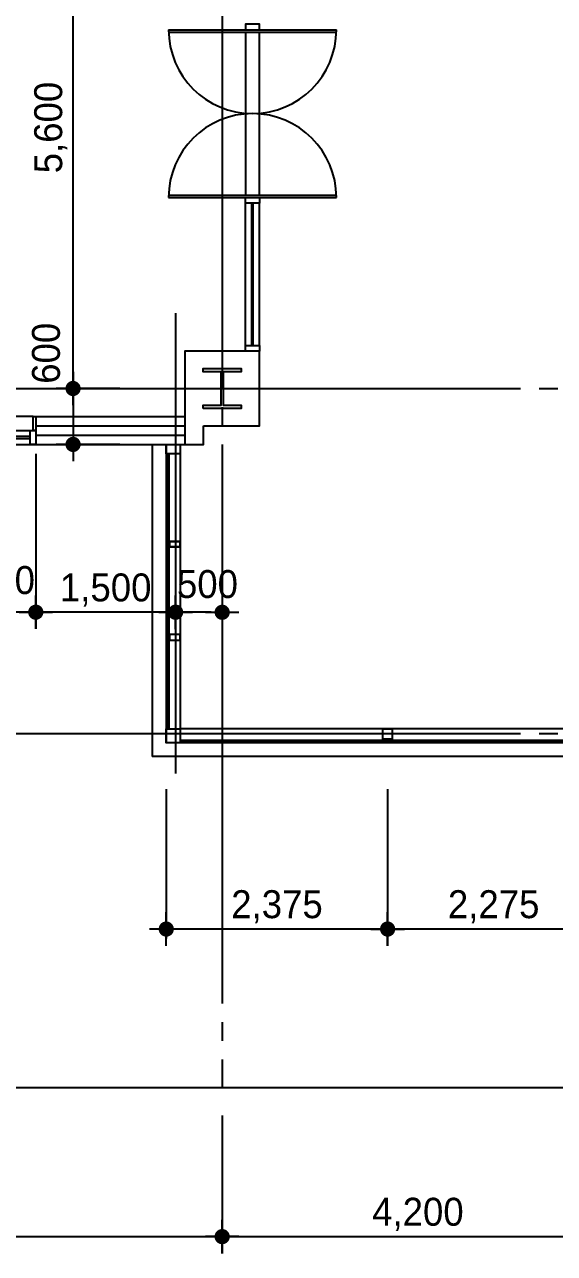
# Model space of a CAD drawing. Extents: x 14327773 to 14405935, y -1804798 to -1750552.
# Drawn here: x 14373653 to 14379338, y -1800829 to -1787644 of the extents above; entities that cross this region are included whole.
import ezdxf

# ---------------------------------------------------------------- set-up
doc = ezdxf.new("R2010")
doc.units = 0
doc.header["$LTSCALE"] = 100
doc.header["$MEASUREMENT"] = 0
doc.header["$PDSIZE"] = -10
doc.linetypes.add('CEN', pattern=[66, 60, -2, 2, -2])
doc.layers.get('0').update_dxf_attribs({"linetype": 'CONTINUOUS'})
doc.layers.get('Defpoints').update_dxf_attribs({"linetype": 'CONTINUOUS'})
for name, color, linetype in [('0-내벽고정식', 7, 'CONTINUOUS'), ('CEN', 1, 'CEN'), ('COL', 2, 'CONTINUOUS'), ('col2', 3, 'CONTINUOUS'), ('DIM', 7, 'CONTINUOUS'), ('WALL-1', 7, 'CONTINUOUS'), ('WID', 4, 'CONTINUOUS'), ('WINE', 8, 'CONTINUOUS')]:
    doc.layers.add(name, color=color, linetype=linetype)
doc.styles.add('굴림', font='H2HDRM.TTF')
doc.dimstyles.new('DIM100', dxfattribs={"dimtxt": 300, "dimasz": 120, "dimexe": 1, "dimexo": 100, "dimgap": 60, "dimtad": 1, "dimdec": 4, "dimzin": 0, "dimdsep": 46, "dimlunit": 6, "dimtxsty": '굴림', "dimblk": 'DOTT', "dimcen": 0.09, "dimadec": 0, "dimazin": 0, "dimtfac": 1, "dimtdec": 4, "dimtofl": 0, "dimtmove": 2, "dimatfit": 2, "dimldrblk": 'DOTT', "dimfxl": 1, "dimtolj": 1, "dimtzin": 0, "dimarcsym": 0})
doc.dimstyles.new('DIM50', dxfattribs={"dimscale": 50, "dimtxt": 3, "dimasz": 1.2, "dimexe": 1, "dimexo": 1, "dimgap": 0.6, "dimtad": 1, "dimdec": 4, "dimzin": 0, "dimdsep": 46, "dimlunit": 6, "dimtxsty": '굴림', "dimblk": 'DOTT', "dimcen": 0.09, "dimadec": 0, "dimazin": 0, "dimtfac": 1, "dimtdec": 4, "dimtofl": 0, "dimtmove": 2, "dimatfit": 2, "dimldrblk": 'DOTT', "dimfxl": 1, "dimtolj": 1, "dimtzin": 0, "dimarcsym": 0})

# ---------------------------------------------------------------- blocks, each defined once
blk = doc.blocks.new('DOTT')
for p, q in [((0, 1.5), (0, -1.5)), ((-1.5, 0), (1.5, 0))]:
    blk.add_line(p, q)
at = {"color": 6, "const_width": 0.68}
blk.add_lwpolyline([(-0.34, 0, 1), (0.34, 0, 1)], format="xyb", close=True, dxfattribs=at)
blk = doc.blocks.new('*D38')
at = {"layer": 'Defpoints', "color": 0, "lineweight": -3}
for p in [(14375773, -1799049), (14379973, -1799049), (14379973, -1800649)]:
    blk.add_point(p, dxfattribs=at)
at = {"layer": 'DIM', "color": 7, "lineweight": -2}
for p, q in [((14375773, -1799349), (14375773, -1800749)), ((14379973, -1799349), (14379973, -1800749)), ((14375893, -1800649), (14379853, -1800649))]:
    blk.add_line(p, q, dxfattribs=at)
at = {"layer": 'DIM', "color": 7, "lineweight": -2, "xscale": 120, "yscale": 120, "zscale": 120, "rotation": 180}
blk.add_blockref('DOTT', (14375773, -1800649), dxfattribs=at)
at = {"layer": 'DIM', "color": 7, "lineweight": -2, "xscale": 120, "yscale": 120, "zscale": 120}
blk.add_blockref('DOTT', (14379973, -1800649), dxfattribs=at)
at = {"layer": 'DIM', "color": 3, "insert": (14377873, -1800410), "char_height": 300, "attachment_point": 5, "style": '굴림'}
blk.add_mtext('\\A1;4,200', dxfattribs=at)
blk = doc.blocks.new('*D40')
at = {"layer": 'Defpoints', "color": 0, "lineweight": -3}
for p in [(14365773, -1799049), (14375773, -1799049), (14375773, -1800649)]:
    blk.add_point(p, dxfattribs=at)
at = {"layer": 'DIM', "color": 7, "lineweight": -2}
for p, q in [((14365773, -1799349), (14365773, -1800749)), ((14375773, -1799349), (14375773, -1800749)), ((14365893, -1800649), (14375653, -1800649))]:
    blk.add_line(p, q, dxfattribs=at)
at = {"layer": 'DIM', "color": 7, "lineweight": -2, "xscale": 120, "yscale": 120, "zscale": 120, "rotation": 180}
blk.add_blockref('DOTT', (14365773, -1800649), dxfattribs=at)
at = {"layer": 'DIM', "color": 7, "lineweight": -2, "xscale": 120, "yscale": 120, "zscale": 120}
blk.add_blockref('DOTT', (14375773, -1800649), dxfattribs=at)
at = {"layer": 'DIM', "color": 3, "insert": (14370773, -1800411), "char_height": 300, "attachment_point": 5, "style": '굴림'}
blk.add_mtext('\\A1;10,000', dxfattribs=at)
blk = doc.blocks.new('*D58')
at = {"layer": 'Defpoints', "color": 0, "lineweight": -3}
for p in [(14374973, -1791549), (14374173, -1792149), (14374973, -1792149)]:
    blk.add_point(p, dxfattribs=at)
at = {"layer": 'DIM', "color": 7, "lineweight": -2}
for p, q in [((14374673, -1791549), (14374073, -1791549)), ((14374173, -1791669), (14374173, -1792029)), ((14374673, -1792149), (14374073, -1792149))]:
    blk.add_line(p, q, dxfattribs=at)
at = {"layer": 'DIM', "color": 7, "lineweight": -2, "xscale": 120, "yscale": 120, "zscale": 120}
for p, rotation in [((14374173, -1791549), 90), ((14374173, -1792149), 270)]:
    blk.add_blockref('DOTT', p, dxfattribs=dict(at, rotation=rotation))
at = {"layer": 'DIM', "color": 3, "insert": (14373884, -1791171), "char_height": 300, "attachment_point": 5, "rotation": 90, "style": '굴림'}
blk.add_mtext('\\A1;600', dxfattribs=at)
blk = doc.blocks.new('*D66')
at = {"layer": 'Defpoints', "color": 0, "lineweight": -3}
for p in [(14375173, -1795549), (14377548, -1795549), (14375173, -1797349)]:
    blk.add_point(p, dxfattribs=at)
at = {"layer": 'DIM', "color": 7, "lineweight": -2}
for p, q in [((14375173, -1795849), (14375173, -1797449)), ((14377548, -1795849), (14377548, -1797449)), ((14377428, -1797349), (14375293, -1797349))]:
    blk.add_line(p, q, dxfattribs=at)
at = {"layer": 'DIM', "color": 7, "lineweight": -2, "xscale": 120, "yscale": 120, "zscale": 120, "rotation": 180}
blk.add_blockref('DOTT', (14375173, -1797349), dxfattribs=at)
at = {"layer": 'DIM', "color": 7, "lineweight": -2, "xscale": 120, "yscale": 120, "zscale": 120}
blk.add_blockref('DOTT', (14377548, -1797349), dxfattribs=at)
at = {"layer": 'DIM', "color": 3, "insert": (14376361, -1797110), "char_height": 300, "attachment_point": 5, "style": '굴림'}
blk.add_mtext('\\A1;2,375', dxfattribs=at)
blk = doc.blocks.new('*D67')
at = {"layer": 'Defpoints', "color": 0, "lineweight": -3}
for p in [(14377548, -1795549), (14379823, -1795549), (14377548, -1797349)]:
    blk.add_point(p, dxfattribs=at)
at = {"layer": 'DIM', "color": 7, "lineweight": -2}
for p, q in [((14377548, -1795849), (14377548, -1797449)), ((14379823, -1795849), (14379823, -1797449)), ((14379703, -1797349), (14377668, -1797349))]:
    blk.add_line(p, q, dxfattribs=at)
at = {"layer": 'DIM', "color": 7, "lineweight": -2, "xscale": 120, "yscale": 120, "zscale": 120, "rotation": 180}
blk.add_blockref('DOTT', (14377548, -1797349), dxfattribs=at)
at = {"layer": 'DIM', "color": 7, "lineweight": -2, "xscale": 120, "yscale": 120, "zscale": 120}
blk.add_blockref('DOTT', (14379823, -1797349), dxfattribs=at)
at = {"layer": 'DIM', "color": 3, "insert": (14378686, -1797110), "char_height": 300, "attachment_point": 5, "style": '굴림'}
blk.add_mtext('\\A1;2,275', dxfattribs=at)
blk = doc.blocks.new('*D68')
at = {"layer": 'Defpoints', "color": 0, "lineweight": -3}
for p in [(14375273, -1792950), (14375773, -1792950), (14375273, -1793950)]:
    blk.add_point(p, dxfattribs=at)
at = {"layer": 'DIM', "color": 7, "lineweight": -2}
for p, q in [((14375273, -1793250), (14375273, -1794050)), ((14375773, -1793250), (14375773, -1794050)), ((14375653, -1793950), (14375393, -1793950))]:
    blk.add_line(p, q, dxfattribs=at)
at = {"layer": 'DIM', "color": 7, "lineweight": -2, "xscale": 120, "yscale": 120, "zscale": 120, "rotation": 180}
blk.add_blockref('DOTT', (14375273, -1793950), dxfattribs=at)
at = {"layer": 'DIM', "color": 7, "lineweight": -2, "xscale": 120, "yscale": 120, "zscale": 120}
blk.add_blockref('DOTT', (14375773, -1793950), dxfattribs=at)
at = {"layer": 'DIM', "color": 3, "insert": (14375615, -1793649), "char_height": 300, "attachment_point": 5, "style": '굴림'}
blk.add_mtext('\\A1;500', dxfattribs=at)
blk = doc.blocks.new('aw-1000-300')
at = {"layer": 'WID', "color": 8}
for p, q in [((970, 300), (0, 300)), ((0, 150), (1000, 150)), ((0, 0), (1000, 0))]:
    blk.add_line(p, q, dxfattribs=at)
at = {"layer": 'WID'}
for points in [[(0, 300), (30, 300), (30, 150), (0, 150)], [(970, 300), (1000, 300), (1000, 150), (970, 150)], [(60, 150), (0, 150), (0, 0), (60, 0)], [(940, 150), (1000, 150), (1000, 0), (940, 0)], [(60, 63), (940, 63), (940, 87), (60, 87)]]:
    blk.add_lwpolyline(points, close=True, dxfattribs=at)
blk = doc.blocks.new('*D118')
at = {"layer": 'Defpoints', "color": 0, "lineweight": -3, "ltscale": 3}
for p in [(14372773, -1792149), (14373773, -1792149), (14372773, -1793949)]:
    blk.add_point(p, dxfattribs=at)
at = {"layer": 'DIM', "color": 7, "lineweight": -2, "ltscale": 3}
for p, q in [((14372773, -1792249), (14372773, -1793950)), ((14373773, -1792249), (14373773, -1793950)), ((14373653, -1793949), (14372893, -1793949))]:
    blk.add_line(p, q, dxfattribs=at)
at = {"layer": 'DIM', "color": 7, "lineweight": -2, "ltscale": 3, "xscale": 120, "yscale": 120, "zscale": 120, "rotation": 180}
blk.add_blockref('DOTT', (14372773, -1793949), dxfattribs=at)
at = {"layer": 'DIM', "color": 7, "lineweight": -2, "ltscale": 3, "xscale": 120, "yscale": 120, "zscale": 120}
blk.add_blockref('DOTT', (14373773, -1793949), dxfattribs=at)
at = {"layer": 'DIM', "color": 3, "ltscale": 3, "insert": (14373273, -1793632), "char_height": 300, "attachment_point": 5, "style": '굴림'}
blk.add_mtext('\\A1;1,000', dxfattribs=at)
blk = doc.blocks.new('*D119')
at = {"layer": 'Defpoints', "color": 0, "lineweight": -3, "ltscale": 3}
for p in [(14373773, -1792149), (14375273, -1792950), (14373773, -1793949)]:
    blk.add_point(p, dxfattribs=at)
at = {"layer": 'DIM', "color": 7, "lineweight": -2, "ltscale": 3}
for p, q in [((14373773, -1792249), (14373773, -1793950)), ((14375273, -1793050), (14375273, -1793950)), ((14375153, -1793949), (14373893, -1793949))]:
    blk.add_line(p, q, dxfattribs=at)
at = {"layer": 'DIM', "color": 7, "lineweight": -2, "ltscale": 3, "xscale": 120, "yscale": 120, "zscale": 120, "rotation": 180}
blk.add_blockref('DOTT', (14373773, -1793949), dxfattribs=at)
at = {"layer": 'DIM', "color": 7, "lineweight": -2, "ltscale": 3, "xscale": 120, "yscale": 120, "zscale": 120}
blk.add_blockref('DOTT', (14375273, -1793949), dxfattribs=at)
at = {"layer": 'DIM', "color": 3, "ltscale": 3, "insert": (14374523, -1793711), "char_height": 300, "attachment_point": 5, "style": '굴림'}
blk.add_mtext('\\A1;1,500', dxfattribs=at)
blk = doc.blocks.new('*D177')
at = {"layer": 'Defpoints', "color": 0, "lineweight": -3}
for p in [(14374173, -1785949), (14374973, -1785949), (14374973, -1791549)]:
    blk.add_point(p, dxfattribs=at)
at = {"layer": 'DIM', "color": 7, "lineweight": -2}
for p, q in [((14374673, -1785949), (14374073, -1785949)), ((14374173, -1791429), (14374173, -1786069)), ((14374673, -1791549), (14374073, -1791549))]:
    blk.add_line(p, q, dxfattribs=at)
at = {"layer": 'DIM', "color": 7, "lineweight": -2, "xscale": 120, "yscale": 120, "zscale": 120}
for p, rotation in [((14374173, -1785949), 90), ((14374173, -1791549), 270)]:
    blk.add_blockref('DOTT', p, dxfattribs=dict(at, rotation=rotation))
at = {"layer": 'DIM', "color": 3, "insert": (14373934, -1788749), "char_height": 300, "attachment_point": 5, "rotation": 90, "style": '굴림'}
blk.add_mtext('\\A1;5,600', dxfattribs=at)

msp = doc.modelspace()

# ---------------------------------------------------------------- linework, layer by layer
at = {"layer": '0-내벽고정식'}
msp.add_line((14373773.21251, -1791849.19177), (14375373.21251, -1791849.19177), dxfattribs=at)
at = {"layer": 'CEN', "linetype": 'CEN'}
for p, q in [((14375773.21251, -1759149.19177), (14375773.21251, -1799049.19177)), ((14375273.21251, -1790740.00879), (14375273.21251, -1795681.56875)), ((14333373.21251, -1791549.19177), (14397373.21251, -1791549.19177)), ((14333373.21251, -1795249.19177), (14397373.21251, -1795249.19177))]:
    msp.add_line(p, q, dxfattribs=at)
at = {"layer": 'COL'}
for points in [[(14375573.21251, -1791949.19177), (14376173.21251, -1791949.19177), (14376173.21251, -1791149.19177), (14375373.21251, -1791149.19177), (14375373.21251, -1791949.19177)], [(14375373.21251, -1791949.19177), (14375373.21251, -1792149.19177), (14375573.21251, -1792149.19177), (14375573.21251, -1791949.19177)]]:
    msp.add_lwpolyline(points, dxfattribs=at)
at = {"layer": 'col2'}
msp.add_lwpolyline([(14375569.71251, -1791763.19177), (14375569.71251, -1791728.19177), (14375763.21251, -1791728.19177), (14375763.21251, -1791370.19177), (14375569.71251, -1791370.19177), (14375569.71251, -1791335.19177), (14375976.71251, -1791335.19177), (14375976.71251, -1791370.19177), (14375783.21251, -1791370.19177), (14375783.21251, -1791728.19177), (14375976.71251, -1791728.19177), (14375976.71251, -1791763.19177)], close=True, dxfattribs=at)
at = {"layer": 'Defpoints', "color": 76}
msp.add_lwpolyline([(14333373.21251, -1799049.19177), (14397373.21251, -1799049.19177), (14397373.21251, -1759149.19177), (14333373.21251, -1759149.19177)], close=True, dxfattribs=at)
at = {"layer": 'WALL-1', "color": 4}
for p, q in [((14373773.21251, -1791949.19177), (14375373.21251, -1791949.19177)), ((14373773.21251, -1792049.19177), (14375373.21251, -1792049.19177)), ((14373773.21251, -1792149.19177), (14375373.21251, -1792149.19177))]:
    msp.add_line(p, q, dxfattribs=at)
at = {"layer": 'WID'}
for p, q in [((14375198.21251, -1787699.19177), (14376998.21251, -1787699.19177)), ((14375198.5598, -1787724.19177), (14376997.86522, -1787724.19177)), ((14375198.21251, -1789499.19177), (14376998.21251, -1789499.19177)), ((14375198.5598, -1789474.19177), (14376997.86522, -1789474.19177)), ((14376092.21251, -1791089.19177), (14376092.21251, -1789559.19177)), ((14376104.21251, -1791089.19177), (14376104.21251, -1789559.19177)), ((14375177.21251, -1792249.19177), (14375177.21251, -1795199.19177)), ((14375201.21251, -1792249.19177), (14375201.21251, -1795199.19177)), ((14375323.21251, -1795321.19177), (14379773.21251, -1795321.19177)), ((14375323.21251, -1795345.19177), (14379773.21251, -1795345.19177))]:
    msp.add_line(p, q, dxfattribs=at)
for points in [[(14376023.21251, -1787699.19177), (14376173.21251, -1787699.19177), (14376173.21251, -1787639.19177), (14376023.21251, -1787639.19177)], [(14376023.21251, -1789499.19177), (14376173.21251, -1789499.19177), (14376173.21251, -1789559.19177), (14376023.21251, -1789559.19177)], [(14376023.21251, -1791089.19177), (14376173.21251, -1791089.19177), (14376173.21251, -1791149.19177), (14376023.21251, -1791149.19177)], [(14375323.21251, -1792149.19177), (14375323.21251, -1792249.19177), (14375173.21251, -1792249.19177), (14375173.21251, -1792149.19177)], [(14375209.21251, -1793189.19177), (14375323.21251, -1793189.19177), (14375323.21251, -1793249.19177), (14375209.21251, -1793249.19177)], [(14375323.21251, -1795199.19177), (14375323.21251, -1795349.19177), (14375173.21251, -1795349.19177), (14375173.21251, -1795199.19177)], [(14377598.21251, -1795199.19177), (14377598.21251, -1795313.19177), (14377498.21251, -1795313.19177), (14377498.21251, -1795199.19177)]]:
    msp.add_lwpolyline(points, close=True, dxfattribs=at)
for points in [[(14375177.21251, -1793219.19177), (14375209.21251, -1793219.19177), (14375209.21251, -1793249.19177), (14375323.21251, -1793249.19177), (14375323.21251, -1793189.19177), (14375209.21251, -1793189.19177), (14375209.21251, -1793219.19177)], [(14375177.21251, -1794219.19177), (14375209.21251, -1794219.19177), (14375209.21251, -1794249.19177), (14375323.21251, -1794249.19177), (14375323.21251, -1794189.19177), (14375209.21251, -1794189.19177), (14375209.21251, -1794219.19177)]]:
    msp.add_lwpolyline(points, dxfattribs=at)
for centre, start, end in [((14376098.21251, -1787699.19177), 180, 0), ((14376098.21251, -1789499.19177), 0, 180)]:
    msp.add_arc(centre, 900, start, end, dxfattribs=at)
at = {"layer": 'WINE', "lineweight": -3, "ltscale": 200}
for p, q in [((14376023.21251, -1787724.19177), (14376023.21251, -1789474.19177)), ((14376173.21251, -1789474.19177), (14376173.21251, -1787724.19177))]:
    msp.add_line(p, q, dxfattribs=at)
at = {"layer": 'WINE'}
for p, q in [((14376023.21251, -1791089.19177), (14376023.21251, -1789559.19177)), ((14376173.21251, -1791089.19177), (14376173.21251, -1789559.19177)), ((14375023.21251, -1792149.19177), (14375023.21251, -1795499.19177)), ((14375173.21251, -1792149.19177), (14375173.21251, -1795349.19177)), ((14375323.21251, -1792249.19177), (14375323.21251, -1795199.19177)), ((14379773.21251, -1795199.19177), (14375323.21251, -1795199.19177)), ((14379773.21251, -1795349.19177), (14375323.21251, -1795349.19177)), ((14379773.21251, -1795499.19177), (14375023.21251, -1795499.19177))]:
    msp.add_line(p, q, dxfattribs=at)

# ---------------------------------------------------------------- block references
at = {"layer": 'WID'}
msp.add_blockref('aw-1000-300', (14372773.21251, -1792149.19177), dxfattribs=at)

# ---------------------------------------------------------------- dimensions: what is measured, and where the dimension line sits
at = {"layer": 'DIM'}
for base, p1, p2, angle, picture, middle in [((14374173.21251, -1785949.19177), (14374973.21251, -1791549.19177), (14374973.21251, -1785949.19177), 90, '*D177', (14373934.17429, -1788749.19177)), ((14375173.21251, -1797349.19177), (14377548.21251, -1795549.19177), (14375173.21251, -1795549.19177), 180, '*D66', (14376360.71251, -1797110.15355)), ((14377548.21251, -1797349.19177), (14379823.21251, -1795549.19177), (14377548.21251, -1795549.19177), 180, '*D67', (14378685.71251, -1797110.15355))]:
    dim = msp.add_linear_dim(base=base, p1=p1, p2=p2, angle=angle, dimstyle='DIM50', override={"dimscale": 100, "dimexo": 3}, dxfattribs=at)
    dim.commit()
    dim.dimension.update_dxf_attribs({"geometry": picture, "text_midpoint": middle})
dim = msp.add_linear_dim(base=(14374173.21251, -1792149.19177), p1=(14374973.21251, -1791549.19177), p2=(14374973.21251, -1792149.19177), angle=90, dimstyle='DIM50', override={"dimscale": 100, "dimexo": 3}, dxfattribs=at)
dim.commit()
dim.dimension.update_dxf_attribs({"geometry": '*D58', "text_midpoint": (14373884.02394, -1791170.95868), "dimtype": 128})
at = {"layer": 'DIM', "ltscale": 3}
dim = msp.add_linear_dim(base=(14372773.21251, -1793949.19177), p1=(14373773.21251, -1792149.19177), p2=(14372773.21251, -1792149.19177), angle=180, dimstyle='DIM100', dxfattribs=at)
dim.commit()
dim.dimension.update_dxf_attribs({"geometry": '*D118', "text_midpoint": (14373273.21251, -1793632.23789), "dimtype": 128})
dim = msp.add_linear_dim(base=(14373773.21251, -1793949.19177), p1=(14375273.21251, -1792950.194), p2=(14373773.21251, -1792149.19177), angle=180, dimstyle='DIM100', dxfattribs=at)
dim.commit()
dim.dimension.update_dxf_attribs({"geometry": '*D119', "text_midpoint": (14374523.21251, -1793710.52346)})
at = {"layer": 'DIM'}
dim = msp.add_linear_dim(base=(14375273.21251, -1793950.19177), p1=(14375773.21251, -1792950.19289), p2=(14375273.21251, -1792950.194), dimstyle='DIM50', override={"dimscale": 100, "dimexo": 3}, dxfattribs=at)
dim.commit()
dim.dimension.update_dxf_attribs({"geometry": '*D68', "text_midpoint": (14375615.148, -1793649.31525), "dimtype": 128})
for base, p1, p2, picture, middle in [((14375773.2125623692, -1800649.19177466), (14365773.2125122994, -1799049.1917746591), (14375773.2125623692, -1799049.19177466), '*D40', (14370773.2125373296, -1800410.5234639321)), ((14379973.21257, -1800649.19177), (14375773.21256, -1799049.19177), (14379973.21257, -1799049.19179), '*D38', (14377873.21257, -1800410.15355))]:
    dim = msp.add_linear_dim(base=base, p1=p1, p2=p2, dimstyle='DIM50', override={"dimscale": 100, "dimexo": 3}, dxfattribs=at)
    dim.commit()
    dim.dimension.update_dxf_attribs({"geometry": picture, "text_midpoint": middle})

doc.saveas('drawing.dxf')
